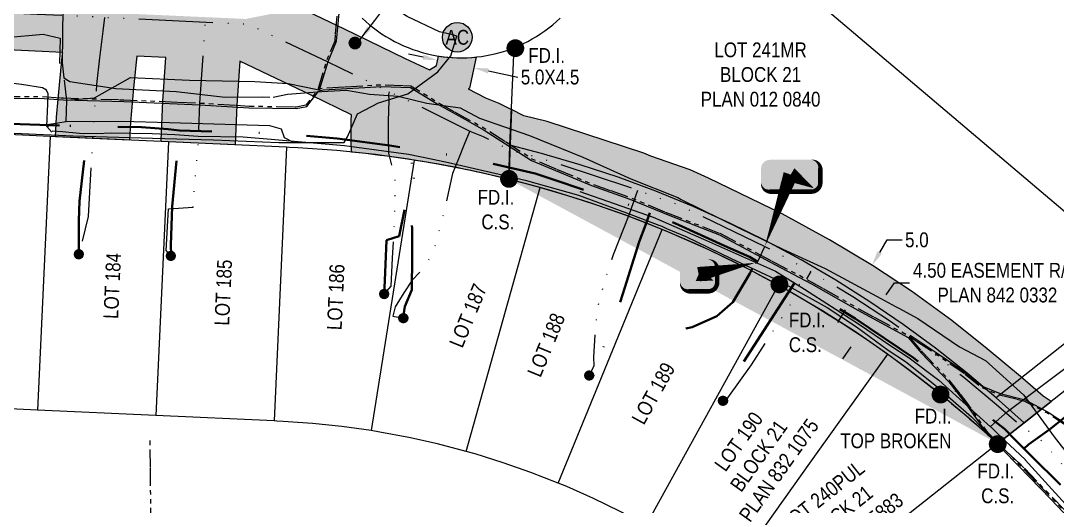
# Model space of a CAD drawing. Extents: x -125270 to -123996, y 6484594 to 6485518.
# Drawn here: x -125107.7 to -124967.8, y 6485208.1 to 6485273.7 of the extents above; entities that cross this region are included whole.
import ezdxf
from ezdxf.enums import TextEntityAlignment as Align

# ---------------------------------------------------------------- set-up
doc = ezdxf.new("R2010")
doc.units = 0
doc.header["$LTSCALE"] = 5
doc.header["$PDSIZE"] = 0.5
for name, pattern in [('COOP2', [10, 5, -1, 0, -1, 0, -1, 0, -1, 0, -1]), ('DASHDOT', [25.4, 12.7, -6.35, 0, -6.35]), ('POWERLINE5', [7.8, 2.4, -0.6, 0.6, -0.6, 0.6, -0.6, 2.4])]:
    doc.linetypes.add(name, pattern=pattern)
doc.layers.get('Defpoints').update_dxf_attribs({"color": 9})
doc.layers.add('AS-FIBRE-OPTIC-TELUS', color=7, linetype='foc-FIBREOP', lineweight=9, true_color=0xff9c38)
for name, color, linetype in [('AS-POWER-EXISTING', 72, 'POWERLINE5'), ('AS-SYMBOL', 7, 'Continuous'), ('AS-TELEPHONE-TELUS', 224, 'foc-TEL'), ('CG-NOTES', 7, 'Continuous'), ('F-RW', 190, 'Continuous'), ('L-MON', 1, 'Continuous'), ('L-TITLEDB', 4, 'Continuous'), ('L-TITLEDB-T', 4, 'Continuous'), ('P-APEX RECON PAY ITEMS', 240, 'Continuous'), ('P-APEX RECON-10m BUFFER', 51, 'COOP2'), ('P-APEX RECON-URBAN', 30, 'COOP2'), ('P-APEX RECON-WORK AREA', 104, 'Continuous')]:
    doc.layers.add(name, color=color, linetype=linetype)
for name, color, linetype, lineweight in [('AS-RECON EXISTING', 151, 'DASHDOT', 40), ('F-RW-T', 190, 'Continuous', 9), ('P-APEX RECON-TWS-T', 104, 'Continuous', 9), ('T-TEXT', 48, 'Continuous', 18)]:
    doc.layers.add(name, color=color, linetype=linetype, lineweight=lineweight)
doc.layers.add('AS-TELEPHONE-ROGERS', color=7, linetype='foc-TEL', true_color=0xff9c38)
doc.styles.add('1.8', font='ARIALN.TTF', dxfattribs={"height": 1.8})
doc.styles.add('175L', font='ARIALN.TTF', dxfattribs={"height": 20})
doc.styles.add('80L', font='ARIALN.TTF', dxfattribs={"height": 2})
doc.styles.add('foc-LtypeFont', font='ARIALN.TTF', dxfattribs={"height": 7.35})
doc.styles.get("Standard").update_dxf_attribs({"font": 'ARIALN.TTF'})
doc.linetypes.add('foc-FIBREOP', pattern='A,10,-1,["FO",foc-LtypeFont,S=0.2,R=0,X=-0.5,Y=-0.75],-2.75', length=13.75)
doc.linetypes.add('foc-TEL', pattern='A,2,-1,["T",foc-LtypeFont,S=0.2,R=0,X=-0.425,Y=-0.75],-1.24,8', length=12.24)
doc.dimstyles.new('Compass 1 000', dxfattribs={"dimtxt": 1.8, "dimasz": 2, "dimexe": 0.2, "dimexo": 0.0625, "dimgap": 0.5, "dimtad": 0, "dimtih": 1, "dimtoh": 1, "dimzin": 0, "dimdsep": 46, "dimtxsty": '1.8', "dimcen": 0.1, "dimse1": 1, "dimse2": 1, "dimclrd": 256, "dimclrt": 256, "dimaunit": 1, "dimadec": 4, "dimazin": 0, "dimtfac": 0.06, "dimtofl": 0, "dimtmove": 0, "dimatfit": 0, "dimfxl": 0.2, "dimtolj": 1, "dimtzin": 0, "dimlwd": -1, "dimarcsym": 0})

# ---------------------------------------------------------------- blocks, each defined once
blk = doc.blocks.new('fdia')
at = {"color": 255, "const_width": 1}
blk.add_lwpolyline([(-0.5, 0, 1), (0.5, 0, 1)], format="xyb", close=True, dxfattribs=at)
blk = doc.blocks.new('Fdiaa')
blk.add_blockref('fdia', (0, 0))
blk = doc.blocks.new('fdib')
at = {"color": 1, "const_width": 1.6}
blk.add_lwpolyline([(-0.4, 0, 1), (0.4, 0, 1)], format="xyb", close=True, dxfattribs=at)
at = {"color": 1}
blk.add_circle((0, 0), 0.8, dxfattribs=at)
blk = doc.blocks.new('Fdibb')
blk.add_blockref('fdib', (0, 0))
blk = doc.blocks.new('fdicc')
for name in ['Fdibb', 'Fdiaa']:
    blk.add_blockref(name, (0, 0))
blk = doc.blocks.new('FDI')
blk.add_blockref('fdicc', (0, 0))
blk = doc.blocks.new('RISER')
h = blk.add_hatch(color=255)
h.dxf.hatch_style = 1
edge = h.paths.add_edge_path()
edge.add_arc((0, 0), 0.7, 0, 360)
blk.add_hatch(color=13).paths.add_polyline_path([(0.58, -0.15), (-0.58, -0.15, 0.774597)])
at = {"color": 13}
blk.add_line((-0.58, -0.15), (0.58, -0.15), dxfattribs=at)
blk.add_circle((0, 0), 0.6, dxfattribs=at)
blk = doc.blocks.new('*U590')
at = {"true_color": 0xffffa8}
h = blk.add_hatch(color=51, dxfattribs=at)
edge = h.paths.add_edge_path()
edge.add_line((-14, -11.5), (14, -11.5))
edge.add_arc((14, -5.5), 6, 270, 360)
edge.add_line((20, -5.5), (20, 4))
edge.add_arc((14, 4), 6, 0, 90)
edge.add_line((14, 10), (-14, 10))
edge.add_arc((-14, 4), 6, 90, 180)
edge.add_line((-20, 4), (-20, -5.5))
edge.add_arc((-14, -5.5), 6, 180, 270)
at = {"color": 240, "flags": 128}
blk.add_lwpolyline([(-14, -11.5, 3, 3, 0), (14, -11.5, 3, 3, 0.414214), (20, -5.5, 3, 3, 0), (20, 4, 3, 0, 0.414214), (14, 10, 0, 0, 0), (-14, 10, 0, 0, 0.414214), (-20, 4, 0, 0, 0), (-20, -5.5, 0, 3, 0.414214)], format="xyseb", close=True, dxfattribs=at)
for points in [[(-17.4, -48.44, 0, 10, 0), (0, 0, 5, 5, 0)], [(15.69, -9.24, 0, 10, 0), (0, 0, 5, 5, 0)]]:
    blk.add_lwpolyline(points, format="xyseb", dxfattribs=at)
at = {"color": 4, "lineweight": 30, "flags": 104}
blk.add_attdef('OTHER', text='', height=10, dxfattribs=at).set_placement((-0.29, 0), align=Align.MIDDLE_CENTER)
blk = doc.blocks.new('*U591')
at = {"true_color": 0xffffa8}
h = blk.add_hatch(color=51, dxfattribs=at)
edge = h.paths.add_edge_path()
edge.add_line((-6.5, -11.5), (6.5, -11.5))
edge.add_arc((6.5, -5.5), 6, 270, 360)
edge.add_line((12.5, -5.5), (12.5, 4))
edge.add_arc((6.5, 4), 6, 0, 90)
edge.add_line((6.5, 10), (-6.5, 10))
edge.add_arc((-6.5, 4), 6, 90, 180)
edge.add_line((-12.5, 4), (-12.5, -5.5))
edge.add_arc((-6.5, -5.5), 6, 180, 270)
at = {"color": 240, "flags": 128}
blk.add_lwpolyline([(-6.5, -11.5, 3, 3, 0), (6.5, -11.5, 3, 3, 0.414214), (12.5, -5.5, 3, 3, 0), (12.5, 4, 3, 0, 0.414214), (6.5, 10, 0, 0, 0), (-6.5, 10, 0, 0, 0.414214), (-12.5, 4, 0, 0, 0), (-12.5, -5.5, 0, 3, 0.414214)], format="xyseb", close=True, dxfattribs=at)
for points in [[(38.06, 7.72, 0, 10, 0), (0, 0, 5, 5, 0)], [(9.93, -4.32, 0, 10, 0), (0, 0, 5, 5, 0)]]:
    blk.add_lwpolyline(points, format="xyseb", dxfattribs=at)
at = {"color": 4, "lineweight": 30, "flags": 104}
blk.add_attdef('OTHER', text='', height=10, dxfattribs=at).set_placement((-0.29, 0), align=Align.MIDDLE_CENTER)
blk = doc.blocks.new('*D503')
at = {"layer": 'Defpoints', "color": 0, "linetype": 'Continuous', "transparency": 16777216}
for p in [(-125051.55, 6485267.99), (-125046.58, 6485267.33), (-125046.66, 6485266.96)]:
    blk.add_point(p, dxfattribs=at)
at = {"layer": 'P-APEX RECON-TWS-T', "transparency": 16777216}
for p, q in [((-125053.43, 6485268.77), (-125055.38, 6485269.18)), ((-125044.62, 6485266.91), (-125040.65, 6485266.08))]:
    blk.add_line(p, q, dxfattribs=at)
at = {"layer": 'P-APEX RECON-TWS-T', "linetype": 'Continuous', "transparency": 16777216}
for points in [[(-125053.36, 6485269.1), (-125053.5, 6485268.44), (-125051.47, 6485268.36)], [(-125044.55, 6485267.24), (-125044.69, 6485266.59), (-125046.58, 6485267.33)]]:
    blk.add_solid(points, dxfattribs=at)
at = {"layer": 'P-APEX RECON-TWS-T', "linetype": 'Continuous', "transparency": 16777216, "insert": (-125036.29, 6485266.08), "char_height": 1.8, "attachment_point": 5, "style": '1.8'}
blk.add_mtext('\\A1;{\\H1.1111x;5.0X4.5}', dxfattribs=at)
blk = doc.blocks.new('*X507')
at = {"color": 0}
for p, q in [((102.12, -2061.56), (108.81, -2061.56)), ((102.18, -2061.72), (108.75, -2061.72)), ((102.29, -2061.41), (108.64, -2061.41)), ((102.33, -2061.87), (108.59, -2061.87)), ((102.47, -2061.25), (108.45, -2061.25)), ((102.49, -2062.03), (108.44, -2062.03)), ((102.65, -2062.19), (108.28, -2062.19)), ((102.68, -2061.09), (108.25, -2061.09)), ((102.8, -2062.34), (108.13, -2062.34)), ((102.92, -2060.94), (108.01, -2060.94)), ((102.96, -2062.5), (107.97, -2062.5)), ((103.12, -2062.66), (107.81, -2062.66)), ((103.18, -2060.78), (107.75, -2060.78)), ((103.27, -2062.81), (107.66, -2062.81)), ((103.43, -2062.97), (107.5, -2062.97)), ((103.5, -2060.62), (107.43, -2060.62)), ((103.58, -2063.12), (107.34, -2063.12)), ((103.74, -2063.28), (107.19, -2063.28)), ((103.89, -2060.47), (107.03, -2060.47)), ((103.9, -2063.44), (107.03, -2063.44)), ((104.05, -2063.59), (106.88, -2063.59)), ((104.21, -2063.75), (106.72, -2063.75)), ((104.37, -2063.91), (106.56, -2063.91)), ((104.45, -2060.31), (106.48, -2060.31)), ((104.52, -2064.06), (106.41, -2064.06)), ((104.68, -2064.22), (106.25, -2064.22)), ((104.83, -2064.37), (106.09, -2064.37)), ((104.99, -2064.53), (105.94, -2064.53)), ((105.15, -2064.69), (105.78, -2064.69)), ((105.3, -2064.84), (105.63, -2064.84)), ((102.11, -2068.44), (108.82, -2068.44)), ((102.19, -2068.28), (108.74, -2068.28)), ((102.28, -2068.59), (108.65, -2068.59)), ((102.34, -2068.12), (108.58, -2068.12)), ((102.46, -2068.75), (108.47, -2068.75)), ((102.5, -2067.97), (108.43, -2067.97)), ((102.66, -2067.81), (108.27, -2067.81)), ((102.67, -2068.91), (108.26, -2068.91)), ((102.81, -2067.66), (108.12, -2067.66)), ((102.9, -2069.06), (108.03, -2069.06)), ((102.97, -2067.5), (107.96, -2067.5)), ((103.13, -2067.34), (107.8, -2067.34)), ((103.17, -2069.22), (107.76, -2069.22)), ((103.28, -2067.19), (107.65, -2067.19)), ((103.44, -2067.03), (107.49, -2067.03)), ((103.48, -2069.37), (107.45, -2069.37)), ((103.59, -2066.87), (107.33, -2066.87)), ((103.75, -2066.72), (107.18, -2066.72)), ((103.87, -2069.53), (107.06, -2069.53)), ((103.91, -2066.56), (107.02, -2066.56)), ((104.06, -2066.41), (106.87, -2066.41)), ((104.22, -2066.25), (106.71, -2066.25)), ((104.38, -2066.09), (106.55, -2066.09)), ((104.41, -2069.69), (106.52, -2069.69)), ((104.53, -2065.94), (106.4, -2065.94)), ((104.69, -2065.78), (106.24, -2065.78)), ((104.84, -2065.62), (106.08, -2065.62)), ((105, -2065.47), (105.93, -2065.47)), ((105.16, -2065.31), (105.77, -2065.31)), ((105.31, -2065.16), (105.62, -2065.16))]:
    blk.add_line(p, q, dxfattribs=at)
blk = doc.blocks.new('Pile')
h = blk.add_hatch(color=255)
h.dxf.hatch_style = 1
edge = h.paths.add_edge_path()
edge.add_arc((0, 0), 0.868, 0, 360)
at = {"color": 224}
for p, q in [((0.54, -0.54), (-0.54, 0.54)), ((-0.54, -0.54), (0.54, 0.54))]:
    blk.add_line(p, q, dxfattribs=at)
blk.add_circle((0, 0), 0.768, dxfattribs=at)
at = {"color": 224, "xscale": 0.16, "yscale": 0.16, "zscale": 0.16}
blk.add_blockref('*X507', (-16.87, 330.4), dxfattribs=at)
blk = doc.blocks.new('*D524')
at = {"layer": 'Defpoints', "color": 0, "linetype": 'Continuous', "transparency": 16777216}
for p in [(-124992.04, 6485235.02), (-124992.04, 6485235.02), (-124994.55, 6485231.33)]:
    blk.add_point(p, dxfattribs=at)
at = {"layer": 'F-RW-T', "transparency": 16777216}
for p, q in [((-124990.91, 6485236.67), (-124989.78, 6485238.32)), ((-124989.78, 6485238.32), (-124987.78, 6485238.32)), ((-124995.68, 6485229.68), (-124996.81, 6485228.03))]:
    blk.add_line(p, q, dxfattribs=at)
at = {"layer": 'F-RW-T', "linetype": 'Continuous', "transparency": 16777216}
for points in [[(-124991.18, 6485236.86), (-124990.63, 6485236.48), (-124992.04, 6485235.02)], [(-124995.96, 6485229.87), (-124995.41, 6485229.49), (-124994.55, 6485231.33)]]:
    blk.add_solid(points, dxfattribs=at)
at = {"layer": 'F-RW-T', "linetype": 'Continuous', "transparency": 16777216, "insert": (-124975.91, 6485238.32), "char_height": 1.8, "attachment_point": 5, "style": '1.8'}
blk.add_mtext('\\A1;{\\H1.1111x;4.50 EASEMENT R/W\\PPLAN 842 0332}', dxfattribs=at)
blk = doc.blocks.new('*U502')
h = blk.add_hatch(color=255)
h.dxf.hatch_style = 1
edge = h.paths.add_edge_path()
edge.add_arc((0, 0), 9.99, 0, 360)
at = {"color": 170}
blk.add_circle((0, 0), 9.99, dxfattribs=at)
at = {"color": 170, "style": '175L'}
blk.add_text('AC', height=10, dxfattribs=at).set_placement((0, 0), align=Align.MIDDLE_CENTER)
blk = doc.blocks.new('*D563')
at = {"layer": 'Defpoints', "color": 0, "linetype": 'Continuous', "transparency": 16777216}
for p in [(-124992.84, 6485240.67), (-124992.84, 6485240.67), (-124995.42, 6485236.4)]:
    blk.add_point(p, dxfattribs=at)
at = {"layer": 'P-APEX RECON-TWS-T', "transparency": 16777216}
for p, q in [((-124991.8, 6485242.39), (-124990.77, 6485244.1)), ((-124990.77, 6485244.1), (-124988.77, 6485244.1)), ((-124996.45, 6485234.68), (-124997.48, 6485232.97))]:
    blk.add_line(p, q, dxfattribs=at)
at = {"layer": 'P-APEX RECON-TWS-T', "linetype": 'Continuous', "transparency": 16777216}
for points in [[(-124992.09, 6485242.56), (-124991.52, 6485242.21), (-124992.84, 6485240.67)], [(-124996.74, 6485234.86), (-124996.16, 6485234.51), (-124995.42, 6485236.4)]]:
    blk.add_solid(points, dxfattribs=at)
at = {"layer": 'P-APEX RECON-TWS-T', "linetype": 'Continuous', "transparency": 16777216, "insert": (-124986.78, 6485244.1), "char_height": 1.8, "attachment_point": 5, "style": '1.8'}
blk.add_mtext('\\A1;{\\H1.1111x;5.0}', dxfattribs=at)

msp = doc.modelspace()

# ---------------------------------------------------------------- hatches: boundary and pattern name
at = {"layer": 'P-APEX RECON-10m BUFFER', "linetype": 'Continuous'}
h = msp.add_hatch(color=256, dxfattribs=at)
h.dxf.hatch_style = 1
edge = h.paths.add_edge_path()
edge.add_line((-125078.155, 6485268.255), (-125078.567, 6485262.293))
edge.add_line((-125078.567, 6485262.293), (-125078.785, 6485256.975))
edge.add_line((-125078.785, 6485256.975), (-125078.79, 6485256.922))
edge.add_line((-125078.79, 6485256.922), (-125088.778, 6485257.38))
edge.add_line((-125088.778, 6485257.38), (-125088.762, 6485257.579))
edge.add_line((-125088.762, 6485257.579), (-125088.546, 6485262.842))
edge.add_line((-125088.546, 6485262.842), (-125088.14, 6485268.729))
edge.add_line((-125088.14, 6485268.729), (-125092.051, 6485268.916))
edge.add_line((-125092.051, 6485268.916), (-125092.165, 6485268.083))
edge.add_line((-125092.165, 6485268.083), (-125092.524, 6485264.596))
edge.add_line((-125092.524, 6485264.596), (-125092.931, 6485259.982))
edge.add_line((-125092.931, 6485259.982), (-125093.056, 6485257.578))
edge.add_line((-125093.056, 6485257.578), (-125103.039, 6485258.039))
edge.add_line((-125103.039, 6485258.039), (-125102.902, 6485260.681))
edge.add_line((-125102.902, 6485260.681), (-125102.472, 6485265.547))
edge.add_line((-125102.472, 6485265.547), (-125102.089, 6485269.271))
edge.add_line((-125102.089, 6485269.271), (-125102.072, 6485269.391))
edge.add_line((-125102.072, 6485269.391), (-125105.773, 6485269.566))
edge.add_line((-125105.773, 6485269.566), (-125112.2, 6485269.882))
edge.add_line((-125112.2, 6485269.882), (-125118.274, 6485270.166))
edge.add_line((-125118.274, 6485270.166), (-125125.128, 6485262.124))
edge.add_line((-125125.128, 6485262.124), (-125133.967, 6485251.382))
edge.add_line((-125133.967, 6485251.382), (-125133.91, 6485251.32))
edge.add_line((-125133.91, 6485251.32), (-125136.055, 6485248.812))
edge.add_line((-125136.055, 6485248.812), (-125136.572, 6485245.658))
edge.add_line((-125136.572, 6485245.658), (-125137.298, 6485230.997))
edge.add_line((-125137.298, 6485230.997), (-125128.12, 6485231.181))
edge.add_line((-125128.12, 6485231.181), (-125125.884, 6485231.333))
edge.add_line((-125125.884, 6485231.333), (-125122.493, 6485233.991))
edge.add_line((-125122.493, 6485233.991), (-125120.85, 6485234.709))
edge.add_line((-125120.85, 6485234.709), (-125121.432, 6485222.125))
edge.add_line((-125121.432, 6485222.125), (-125121.735, 6485221.888))
edge.add_line((-125121.735, 6485221.888), (-125147.7, 6485223.089))
edge.add_line((-125147.7, 6485223.089), (-125147.658, 6485224.584))
edge.add_line((-125147.658, 6485224.584), (-125147.545, 6485226.178))
edge.add_line((-125147.545, 6485226.178), (-125147.386, 6485229.344))
edge.add_line((-125147.386, 6485229.344), (-125146.531, 6485246.589))
edge.add_line((-125146.531, 6485246.589), (-125153.45, 6485252.453))
edge.add_line((-125153.45, 6485252.453), (-125153.957, 6485252.305))
edge.add_line((-125153.957, 6485252.305), (-125155.989, 6485250.831))
edge.add_line((-125155.989, 6485250.831), (-125165.073, 6485244.854))
edge.add_line((-125165.073, 6485244.854), (-125165.918, 6485243.775))
edge.add_line((-125165.918, 6485243.775), (-125168.932, 6485248.031))
edge.add_line((-125168.932, 6485248.031), (-125168.503, 6485248.578))
edge.add_line((-125168.503, 6485248.578), (-125158.831, 6485254.943))
edge.add_line((-125158.831, 6485254.943), (-125157.515, 6485255.898))
edge.add_line((-125157.515, 6485255.898), (-125159.86, 6485257.885))
edge.add_line((-125159.86, 6485257.885), (-125158.824, 6485259.107))
edge.add_line((-125158.824, 6485259.107), (-125166.148, 6485265.575))
edge.add_line((-125166.148, 6485265.575), (-125176.693, 6485274.951))
edge.add_line((-125176.693, 6485274.951), (-125185.452, 6485282.63))
edge.add_line((-125185.452, 6485282.63), (-125193.487, 6485289.794))
edge.add_line((-125193.487, 6485289.794), (-125196.562, 6485292.732))
edge.add_line((-125196.562, 6485292.732), (-125207.879, 6485302.379))
edge.add_line((-125207.879, 6485302.379), (-125203.276, 6485307.779))
edge.add_line((-125203.276, 6485307.779), (-125170.809, 6485280.264))
edge.add_line((-125170.809, 6485280.264), (-125153.398, 6485265.509))
edge.add_line((-125153.398, 6485265.509), (-125147.567, 6485260.567))
edge.add_line((-125147.567, 6485260.567), (-125146.823, 6485259.936))
edge.add_line((-125146.823, 6485259.936), (-125146.775, 6485261.344))
edge.add_line((-125146.775, 6485261.344), (-125137.764, 6485262.616))
edge.add_line((-125137.764, 6485262.616), (-125137.75, 6485262.513))
edge.add_line((-125137.75, 6485262.513), (-125132.79, 6485268.541))
edge.add_line((-125132.79, 6485268.541), (-125126.311, 6485276.142))
edge.add_line((-125126.311, 6485276.142), (-125091.066, 6485274.55))
edge.add_line((-125091.066, 6485274.55), (-125077.386, 6485273.932))
edge.add_line((-125077.386, 6485273.932), (-125069.935, 6485275.395))
edge.add_line((-125069.935, 6485275.395), (-125064.085, 6485272.62))
edge.add_line((-125064.085, 6485272.62), (-125055.841, 6485268.583))
edge.add_line((-125055.841, 6485268.583), (-125052.57, 6485267.043))
edge.add_line((-125052.57, 6485267.043), (-125051.616, 6485267.663))
edge.add_line((-125051.616, 6485267.663), (-125051.349, 6485268.931))
edge.add_arc((-125048.277, 6485288.092), 19.405, 260.892, 275.93068)
edge.add_line((-125046.272, 6485268.79), (-125047.154, 6485264.605))
edge.add_line((-125047.154, 6485264.605), (-125047.344, 6485264.481))
edge.add_line((-125047.344, 6485264.481), (-125044.983, 6485263.295))
edge.add_line((-125044.983, 6485263.295), (-125043.206, 6485262.555))
edge.add_line((-125043.206, 6485262.555), (-125041.489, 6485261.695))
edge.add_line((-125041.489, 6485261.695), (-125041.867, 6485252.299))
edge.add_arc((-125120.921, 6484914.702), 346.729, 76.82069, 77.81764)
edge.add_arc((-125078.466, 6485103.371), 153.359, 78.44726, 84.24516)
edge.add_line((-125063.088, 6485255.957), (-125063.157, 6485257.615))
edge.add_line((-125063.157, 6485257.615), (-125063.118, 6485260.216))
edge.add_line((-125063.118, 6485260.216), (-125063.099, 6485261.01))
edge.add_line((-125063.099, 6485261.01), (-125068.424, 6485263.618))
edge.add_line((-125068.424, 6485263.618), (-125078.157, 6485268.235))
edge.add_line((-125078.157, 6485268.235), (-125078.155, 6485268.255))
h = msp.add_hatch(color=256, dxfattribs=at)
h.dxf.hatch_style = 1
edge = h.paths.add_edge_path()
edge.add_arc((-125077.849, 6485107.167), 149.526, 50.906, 76.07558, ccw=False)
edge.add_arc((-125108.542, 6485069.864), 197.832, 47.87853, 50.81973, ccw=False)
edge.add_line((-124975.855, 6485216.601), (-124972.309, 6485219.404))
edge.add_line((-124972.309, 6485219.404), (-124968.673, 6485222.278))
edge.add_line((-124968.673, 6485222.278), (-124969.722, 6485223.009))
edge.add_line((-124969.722, 6485223.009), (-124972.781, 6485225.667))
edge.add_line((-124972.781, 6485225.667), (-124977.279, 6485229.392))
edge.add_line((-124977.279, 6485229.392), (-124982.047, 6485233.2))
edge.add_line((-124982.047, 6485233.2), (-124987.498, 6485237.185))
edge.add_line((-124987.498, 6485237.185), (-124992.757, 6485240.627))
edge.add_line((-124992.757, 6485240.627), (-124998.569, 6485244.132))
edge.add_line((-124998.569, 6485244.132), (-125004.966, 6485247.628))
edge.add_line((-125004.966, 6485247.628), (-125014.91, 6485252.428))
edge.add_line((-125014.91, 6485252.428), (-125017.391, 6485253.575))
edge.add_line((-125017.391, 6485253.575), (-125022.704, 6485255.429))
edge.add_line((-125022.704, 6485255.429), (-125023.641, 6485255.813))
edge.add_line((-125023.641, 6485255.813), (-125036.676, 6485260.104))
edge.add_line((-125036.676, 6485260.104), (-125039.818, 6485260.857))
edge.add_line((-125039.818, 6485260.857), (-125041.489, 6485261.695))
edge.add_line((-125041.489, 6485261.695), (-125041.867, 6485252.299))

# ---------------------------------------------------------------- linework, layer by layer
at = {"layer": 'AS-FIBRE-OPTIC-TELUS', "ltscale": 0.2, "flags": 128}
for points in [[(-125129.396, 6485200.767), (-125129.503, 6485203.342), (-125129.776, 6485210.71), (-125129.94, 6485216.416), (-125130.518, 6485219.743), (-125130.115, 6485222.304), (-125127.22, 6485222.134), (-125124.498, 6485221.698), (-125124.78, 6485225.017), (-125125.03, 6485229.982), (-125125.255, 6485234.6), (-125125.361, 6485241.355), (-125125.606, 6485247.804), (-125125.118, 6485254.018), (-125123.857, 6485256.67), (-125122.703, 6485257.936), (-125120.443, 6485258.676), (-125118.694, 6485258.814), (-125114.464, 6485258.934), (-125108.638, 6485258.52), (-125100.677, 6485258.162), (-125089.946, 6485257.837), (-125081.719, 6485257.593), (-125072.914, 6485257.27), (-125064.064, 6485257.241), (-125063.614, 6485258.038), (-125062.271, 6485261.14), (-125059.461, 6485262.611), (-125055.476, 6485263.808), (-125051.453, 6485266.809), (-125049.692, 6485268.94), (-125048.858, 6485271.598), (-125049.405, 6485271.793), (-125051.204, 6485272.2), (-125055.562, 6485274.284), (-125058.804, 6485276.375), (-125062.95, 6485282.763), (-125063.69, 6485289.887)], [(-125032.293, 6485250.639), (-125027.66, 6485249.035), (-125022.384, 6485247.153), (-125020.317, 6485246.251), (-125015.597, 6485244.19), (-125005.873, 6485239.873), (-125001.933, 6485237.475), (-124994.641, 6485232.787), (-124990.294, 6485229.815), (-124987.82, 6485228.16), (-124983.829, 6485225.183), (-124976.839, 6485218.887)], [(-124972.125, 6485214.39), (-124973.554, 6485215.754), (-124975.454, 6485217.526), (-124976.859, 6485218.929), (-124974.563, 6485220.919), (-124967.162, 6485226.452), (-124961.188, 6485230.998)], [(-124972.165, 6485214.429), (-124964.029, 6485205.454), (-124960.994, 6485202.074), (-124956.632, 6485196.54), (-124952.099, 6485190.029), (-124946.732, 6485181.457), (-124943.605, 6485175.897), (-124940.15, 6485168.964), (-124938.691, 6485165.218), (-124937.276, 6485162.337), (-124934.532, 6485155.477), (-124931.728, 6485146.335), (-124929.576, 6485137.846), (-124928.687, 6485131.471), (-124928.07, 6485129.261), (-124927.854, 6485126.714), (-124927.594, 6485121.755), (-124926.902, 6485118.532), (-124926.289, 6485114.466), (-124925.871, 6485109.737), (-124925.271, 6485104.07), (-124925.458, 6485096.416), (-124925.91, 6485087.108), (-124926.576, 6485076.794), (-124926.591, 6485071.653), (-124926.897, 6485064.964), (-124927.201, 6485054.804), (-124927.519, 6485046.204), (-124928.151, 6485036.179), (-124928.83, 6485031.946), (-124929.659, 6485026.302), (-124930.008, 6485017.487), (-124930.64, 6485006.921), (-124930.933, 6485002.789), (-124930.783, 6484999.474), (-124931.413, 6484992.657), (-124931.526, 6484986.509), (-124932.087, 6484979.574), (-124932.62, 6484971.288), (-124932.712, 6484962.314), (-124933.532, 6484954.471), (-124933.593, 6484948.413), (-124934.13, 6484941.097), (-124934.18, 6484938.815), (-124934.268, 6484937.095)]]:
    msp.add_lwpolyline(points, dxfattribs=at)
at = {"layer": 'AS-POWER-EXISTING', "ltscale": 0.2, "flags": 128}
for points in [[(-125067.587, 6485264.425), (-125066.451, 6485268.261), (-125065.317, 6485270.961), (-125064.976, 6485274.727), (-125065.213, 6485277.742), (-125061.155, 6485299.674), (-125059.484, 6485300.957), (-125049.602, 6485306.918), (-125044.429, 6485310.738), (-125041.665, 6485313.506), (-125035.983, 6485319.663), (-125034.464, 6485321.981), (-125034.035, 6485323.277)], [(-124961.116, 6485199.141), (-124961.757, 6485201.61), (-124964.424, 6485204.869), (-124968.534, 6485209.219), (-124972.916, 6485213.744), (-124977.194, 6485218.102), (-124979.995, 6485222.102), (-124982.328, 6485225.095), (-124986.016, 6485228.942), (-124987.83, 6485231.093), (-124994.638, 6485234.804), (-125000.921, 6485238.368), (-125005.857, 6485240.977), (-125013.354, 6485244.962), (-125020.069, 6485247.562), (-125025.458, 6485249.795), (-125030.627, 6485251.635), (-125038.707, 6485255.012), (-125045.08, 6485259.107), (-125047.712, 6485260.56), (-125051.438, 6485262.633), (-125055.068, 6485264.88), (-125059.056, 6485265.015), (-125061.322, 6485264.894), (-125066.934, 6485264.56), (-125067.599, 6485264.406), (-125069.238, 6485262.277), (-125070.559, 6485262.035), (-125076.924, 6485262.121), (-125083.553, 6485262.538), (-125093.817, 6485262.972), (-125101.944, 6485263.231), (-125105.239, 6485263.428), (-125109.637, 6485263.413), (-125116.725, 6485263.925), (-125122.892, 6485264.687), (-125127.314, 6485263.821), (-125128.097, 6485262.059), (-125128.653, 6485255.566), (-125129.194, 6485245.083), (-125129.039, 6485237.796), (-125129.693, 6485231.326)], [(-124950.808, 6485215.024), (-124955.127, 6485211.383), (-124958.213, 6485208.796), (-124959.134, 6485208.278), (-124959.907, 6485208.806), (-124962.235, 6485212.992), (-124966.594, 6485218.983), (-124969.147, 6485220.694), (-124972.215, 6485222.308), (-124975.611, 6485223.159), (-124978.084, 6485224.18), (-124980.657, 6485226.253), (-124983.882, 6485228.446), (-124987.816, 6485231.055)], [(-125025.419, 6484988.942), (-125025.694, 6484990.231), (-125027.177, 6484990.952), (-125038.975, 6484992.035), (-125047.215, 6484993.349), (-125056.423, 6484994.471), (-125061.84, 6484995.382), (-125077.218, 6484997.246), (-125078.981, 6484997.214), (-125082.776, 6484997.322), (-125086.548, 6484997.224), (-125088.553, 6484997.253), (-125090.682, 6484997.8), (-125093.614, 6484998.622), (-125096.091, 6484999.963), (-125097.96, 6485001.418), (-125098.888, 6485002.581), (-125099.605, 6485004.502), (-125100.563, 6485006.891), (-125101.158, 6485009.729), (-125100.642, 6485016.118), (-125099.46, 6485021.867), (-125097.674, 6485027.131), (-125096.903, 6485032.284), (-125096.116, 6485037.243), (-125095.202, 6485045.194), (-125094.388, 6485049.331), (-125093.721, 6485056.405), (-125093.687, 6485056.468), (-125093.205, 6485061.359), (-125092.793, 6485063.757), (-125092.411, 6485070.976), (-125091.474, 6485077.113), (-125091.37, 6485078.34), (-125089.961, 6485087.019), (-125089.088, 6485093.85), (-125088.598, 6485098.889), (-125088.226, 6485105.365), (-125088.065, 6485107.066), (-125088.068, 6485115.581), (-125087.885, 6485122.994), (-125087.663, 6485127.049), (-125087.274, 6485132.315), (-125087.417, 6485134.792), (-125087.136, 6485138.631), (-125086.69, 6485144.929), (-125086.371, 6485149.728), (-125085.717, 6485158.035), (-125084.791, 6485163.336), (-125084.61, 6485167.04), (-125084.367, 6485169.694), (-125084.152, 6485173.318), (-125083.858, 6485178.029), (-125083.778, 6485180.317), (-125083.32, 6485187.564), (-125083.561, 6485189.981), (-125083.965, 6485190.758), (-125084.59, 6485191.55), (-125085.956, 6485192.499), (-125088.479, 6485194.078), (-125089.571, 6485195.21), (-125090.409, 6485196.624), (-125090.098, 6485200.303), (-125090.278, 6485217.299)], [(-124931.174, 6485205.193), (-124938.005, 6485205.256), (-124944.464, 6485205.468), (-124951.479, 6485205.263), (-124954.062, 6485204.479), (-124957.17, 6485203.334), (-124960.096, 6485201.594), (-124960.494, 6485201.435), (-124960.723, 6485201.352), (-124960.993, 6485201.167), (-124961.388, 6485201.43), (-124961.623, 6485201.701), (-124964.231, 6485204.918), (-124972.962, 6485214.001)]]:
    msp.add_lwpolyline(points, dxfattribs=at)
at = {"layer": 'AS-RECON EXISTING', "ltscale": 0.2, "flags": 128}
for points in [[(-125124.099, 6485199.866), (-125128.999, 6485199.909), (-125128.889, 6485203.338), (-125128.754, 6485210.862), (-125128.403, 6485216.321), (-125128.079, 6485220.103), (-125127.726, 6485222.94), (-125127.532, 6485225.228), (-125127.474, 6485229.94), (-125127.431, 6485235.75), (-125127.122, 6485240.64), (-125126.955, 6485244.735), (-125126.659, 6485250.184), (-125126.115, 6485256.722), (-125125.895, 6485260.683), (-125121.348, 6485260.363), (-125116.719, 6485260.27), (-125109.173, 6485259.775), (-125102.166, 6485259.551)], [(-124933.505, 6484941.413), (-124932.753, 6484950.316), (-124932.506, 6484954.642), (-124932.041, 6484960.864), (-124931.842, 6484967.972), (-124931.628, 6484972.655), (-124931.456, 6484977.938), (-124931.164, 6484982.947), (-124930.778, 6484988.778), (-124930.255, 6484998.386), (-124930.267, 6484999.689), (-124930.14, 6485005.557), (-124930.02, 6485006.924), (-124929.861, 6485008.558), (-124929.781, 6485009.893), (-124929.651, 6485013.799), (-124929.414, 6485020.493), (-124929.138, 6485025.183), (-124928.889, 6485031.235), (-124928.624, 6485037.863), (-124928.408, 6485042.857), (-124928.298, 6485046.299), (-124928.099, 6485050.609), (-124927.867, 6485053.9), (-124927.39, 6485059.136), (-124927.231, 6485062.522), (-124927.217, 6485065.707), (-124927.203, 6485068.168), (-124927.192, 6485071.254), (-124927.089, 6485076.793), (-124926.827, 6485086.54), (-124926.472, 6485090.292), (-124926.242, 6485096.422), (-124926.109, 6485100.064), (-124925.861, 6485105.35), (-124925.854, 6485109.497), (-124925.968, 6485112.852), (-124926.263, 6485117.256), (-124926.391, 6485118.946), (-124926.577, 6485122.973), (-124927.523, 6485130.462), (-124928.402, 6485135.289), (-124928.685, 6485136.666), (-124929.674, 6485141.373), (-124931.524, 6485147.733), (-124932.645, 6485151.526), (-124933.898, 6485155.378), (-124935.39, 6485159.305), (-124939.256, 6485168.751), (-124940.755, 6485172.034), (-124941.334, 6485173.056), (-124944.402, 6485178.941), (-124947.821, 6485184.626), (-124950.355, 6485188.675), (-124951.174, 6485190.011), (-124955.28, 6485195.881), (-124956.223, 6485197.077), (-124957.759, 6485199.555), (-124959.946, 6485202.03), (-124961.444, 6485203.803), (-124963.148, 6485206.115), (-124966.752, 6485210.403), (-124971.408, 6485215.011), (-124972.287, 6485215.912), (-124973.679, 6485217.286), (-124974.971, 6485218.611), (-124980.649, 6485223.036), (-124987.228, 6485228.185), (-124995.097, 6485233.505), (-125003.243, 6485238.366), (-125008.462, 6485241.298), (-125009.369, 6485241.821), (-125012.344, 6485243.109), (-125018.946, 6485246.133), (-125024.942, 6485248.603), (-125031.873, 6485250.919), (-125035.607, 6485252.183), (-125038.291, 6485253.055), (-125047.857, 6485255.271), (-125057.939, 6485256.851), (-125065.018, 6485257.816), (-125074.701, 6485258.549), (-125086.294, 6485258.885), (-125087.82, 6485259.073), (-125091.44, 6485259.315), (-125102.132, 6485259.542)], [(-125099.907, 6485242.146), (-125099.883, 6485246.725), (-125099.819, 6485249.331), (-125099.147, 6485255.098), (-125099.124, 6485257.26), (-125098.982, 6485259.475)], [(-125087.432, 6485242.091), (-125087.463, 6485243.398), (-125087.315, 6485248.596), (-125086.341, 6485258.901)], [(-125058.679, 6485236.807), (-125058.596, 6485238.609), (-125058.388, 6485244.051), (-125056.641, 6485244.605), (-125055.67, 6485249.509), (-125055.341, 6485252.058), (-125054.86, 6485255.084), (-125054.678, 6485256.323)], [(-125056.078, 6485233.555), (-125056.087, 6485233.951), (-125055.907, 6485235.123), (-125054.967, 6485237.342), (-125054.904, 6485241.799), (-125054.923, 6485245.655), (-125055.023, 6485248.557), (-125054.326, 6485256.381)], [(-125022.841, 6485247.743), (-125023.398, 6485246.112), (-125024.243, 6485243.839), (-125026.21, 6485237.689), (-125027.677, 6485233.035), (-125028.745, 6485230.396), (-125029.809, 6485227.81), (-125030.273, 6485227.03), (-125031.028, 6485225.805)], [(-125017.96, 6485232.121), (-125017.125, 6485232.331), (-125013.785, 6485233.815), (-125011.629, 6485235.677), (-125009.337, 6485239.551), (-125008.501, 6485241.306)], [(-125003.244, 6485238.366), (-125010.202, 6485227.615), (-125012.322, 6485223.835), (-125013.136, 6485222.343), (-125013.138, 6485221.929)], [(-124972.288, 6485215.953), (-124971.708, 6485216.479), (-124968.862, 6485218.518), (-124966.446, 6485220.433), (-124962.803, 6485223.398), (-124957.135, 6485227.683)]]:
    msp.add_lwpolyline(points, dxfattribs=at)
at = {"layer": 'AS-TELEPHONE-ROGERS', "ltscale": 0.2, "flags": 128}
for points in [[(-125067.395, 6485264.368), (-125066.262, 6485268.194), (-125065.121, 6485270.912), (-125064.775, 6485274.726), (-125065.012, 6485277.731), (-125060.972, 6485299.562), (-125059.371, 6485300.792), (-125049.491, 6485306.752), (-125044.298, 6485310.586), (-125041.521, 6485313.368), (-125035.825, 6485319.54), (-125034.282, 6485321.893), (-125033.845, 6485323.214)], [(-125129.494, 6485231.306), (-125128.839, 6485237.788), (-125128.994, 6485245.08), (-125128.454, 6485255.552), (-125127.901, 6485262.009), (-125127.174, 6485263.645), (-125122.885, 6485264.485), (-125116.744, 6485263.726), (-125109.644, 6485263.213), (-125105.245, 6485263.228), (-125101.953, 6485263.031), (-125093.824, 6485262.772), (-125083.563, 6485262.338), (-125076.932, 6485261.921), (-125070.542, 6485261.835), (-125069.126, 6485262.094), (-125067.484, 6485264.227), (-125066.905, 6485264.361), (-125061.311, 6485264.694), (-125059.054, 6485264.815), (-125055.128, 6485264.682), (-125051.539, 6485262.461), (-125047.809, 6485260.385), (-125045.182, 6485258.935), (-125038.8, 6485254.834), (-125030.699, 6485251.449), (-125025.53, 6485249.608), (-125020.143, 6485247.376), (-125013.437, 6485244.78), (-125005.951, 6485240.8), (-125001.017, 6485238.193), (-124994.735, 6485234.629), (-124987.959, 6485230.935), (-124986.165, 6485228.808), (-124982.479, 6485224.964), (-124980.156, 6485221.983), (-124977.348, 6485217.974), (-124973.059, 6485213.604), (-124968.678, 6485209.081), (-124964.574, 6485204.737), (-124961.939, 6485201.517), (-124961.309, 6485199.091)]]:
    msp.add_lwpolyline(points, dxfattribs=at)
at = {"layer": 'AS-TELEPHONE-TELUS', "ltscale": 0.2, "flags": 128}
for points in [[(-125097.062, 6485304.544), (-125097.867, 6485303.691), (-125099.066, 6485299.544), (-125099.996, 6485294.621), (-125100.669, 6485287.653), (-125101.391, 6485281.693), (-125102.049, 6485275.459), (-125102.156, 6485268.009), (-125101.897, 6485265.962), (-125101.126, 6485265.477), (-125094.922, 6485264.554), (-125086.747, 6485264.117), (-125080.133, 6485263.396), (-125075.162, 6485263.416), (-125074.103, 6485263.381)], [(-125122.991, 6485198.425), (-125122.917, 6485200.277), (-125122.951, 6485203.151), (-125122.948, 6485210.23), (-125123.083, 6485218.761), (-125123.204, 6485220.386), (-125126.603, 6485220.552), (-125128.915, 6485220.826), (-125131.037, 6485222.503), (-125131.355, 6485224.108), (-125131.487, 6485230.983), (-125131.964, 6485241.979), (-125132.722, 6485255.088), (-125132.433, 6485261.599), (-125132.765, 6485267.924), (-125130.535, 6485268.636), (-125120.057, 6485270.064), (-125109.712, 6485271.444), (-125104.694, 6485271.867), (-125102.406, 6485271.341), (-125102.518, 6485267.92)], [(-125103.527, 6485258.643), (-125104.201, 6485259.411), (-125104.069, 6485262.474), (-125104.05, 6485263.815), (-125104.275, 6485264.298), (-125104.816, 6485264.644), (-125107.64, 6485265.084), (-125112.969, 6485265.761), (-125120.62, 6485265.959), (-125129.393, 6485264.962), (-125135.168, 6485263.996), (-125135.012, 6485262.415), (-125133.997, 6485255.198), (-125133.504, 6485242.211), (-125132.778, 6485232.1), (-125132.122, 6485231.044), (-125130.812, 6485230.068)], [(-125101.539, 6485262.955), (-125097.758, 6485263.296), (-125092.904, 6485266.033), (-125084.963, 6485265.661), (-125076.147, 6485265.476), (-125071.625, 6485265.203), (-125067.691, 6485264.394), (-125067.689, 6485264.407)], [(-125101.583, 6485260.06), (-125101.523, 6485262.945), (-125101.844, 6485265.675)], [(-125073.659, 6485263.356), (-125071.708, 6485263.797), (-125067.098, 6485264.132), (-125063.776, 6485264.298), (-125060.66, 6485263.766), (-125056.789, 6485263.506), (-125052.902, 6485262.548), (-125048.403, 6485261.944), (-125045.8, 6485260.559), (-125039.081, 6485258.185), (-125031.872, 6485255.278), (-125025.369, 6485252.364), (-125019.05, 6485249.845), (-125018.589, 6485249.58), (-125010.615, 6485245.632), (-125004.86, 6485242.871), (-124999.166, 6485240.236), (-124991.648, 6485236.213), (-124989.687, 6485235.121), (-124989.229, 6485234.874), (-124986.632, 6485233.504), (-124981.043, 6485229.687), (-124977.501, 6485227.816), (-124972.365, 6485223.139), (-124968.244, 6485217.495), (-124964.43, 6485212.623), (-124960.736, 6485208.036), (-124957.22, 6485203.706), (-124955.738, 6485201.806)], [(-125104.095, 6485259.384), (-125103.845, 6485259.731), (-125101.62, 6485260.106), (-125094.105, 6485260.114), (-125087.657, 6485259.953), (-125074.145, 6485259.554), (-125072.604, 6485259.119), (-125072.165, 6485257.949), (-125070.87, 6485257.263)], [(-125103.495, 6485258.817), (-125102.099, 6485258.74), (-125099.791, 6485258.529), (-125097.457, 6485258.461), (-125095.514, 6485258.551), (-125089.978, 6485258.452), (-125086.946, 6485258.354), (-125083.786, 6485258.114), (-125077.709, 6485258.007), (-125074.475, 6485257.749), (-125064.039, 6485256.829), (-125055.412, 6485255.675), (-125052.109, 6485255.019), (-125049.995, 6485254.566), (-125039.664, 6485252.182), (-125032.469, 6485250.141), (-125025.963, 6485247.739), (-125021.625, 6485246.085), (-125021.189, 6485245.946), (-125020.563, 6485245.663), (-125017.971, 6485244.557), (-125011.834, 6485241.613), (-125005.274, 6485238.555), (-124998.885, 6485234.991), (-124994.929, 6485232.373), (-124990.664, 6485229.231), (-124988.33, 6485227.69), (-124984.353, 6485224.549), (-124979.399, 6485220.216), (-124976.463, 6485217.179), (-124972.954, 6485213.964)], [(-124987.706, 6485231.222), (-124983.771, 6485228.612), (-124980.538, 6485226.414), (-124977.981, 6485224.354), (-124975.548, 6485223.349), (-124972.143, 6485222.496), (-124969.045, 6485220.866), (-124966.453, 6485219.129), (-124962.066, 6485213.1), (-124959.755, 6485208.944), (-124959.124, 6485208.513), (-124958.327, 6485208.961), (-124955.256, 6485211.536), (-124950.937, 6485215.177)]]:
    msp.add_lwpolyline(points, dxfattribs=at)
at = {"layer": 'F-RW', "ltscale": 0.2, "flags": 128}
for points in [[(-124976.069, 6485222.797), (-124980.004, 6485226.121), (-124984.262, 6485229.485), (-124988.635, 6485232.699), (-124993.117, 6485235.758), (-124997.703, 6485238.659), (-125002.388, 6485241.398), (-125007.165, 6485243.971), (-125012.03, 6485246.377), (-125016.975, 6485248.611), (-125021.995, 6485250.671), (-125027.084, 6485252.555), (-125032.236, 6485254.26), (-125037.444, 6485255.784), (-125041.699, 6485256.885)], [(-124953.928, 6485240.303), (-124976.069, 6485222.797)], [(-124972.309, 6485219.404), (-124976.069, 6485222.797)]]:
    msp.add_lwpolyline(points, dxfattribs=at)
at = {"layer": 'L-TITLEDB', "ltscale": 0.2, "flags": 128}
for points in [[(-124952.074, 6485235.397), (-125017.118, 6485290.535)], [(-125061.65, 6485274.054), (-125061.155, 6485273.597), (-125060.645, 6485273.156), (-125060.119, 6485272.734), (-125059.58, 6485272.33), (-125059.026, 6485271.946), (-125058.459, 6485271.581), (-125057.88, 6485271.235), (-125057.289, 6485270.911), (-125056.687, 6485270.607), (-125056.075, 6485270.324), (-125055.454, 6485270.063), (-125054.824, 6485269.824), (-125054.186, 6485269.607), (-125053.54, 6485269.412), (-125052.888, 6485269.24), (-125052.231, 6485269.091), (-125051.569, 6485268.965), (-125050.903, 6485268.862), (-125050.233, 6485268.782), (-125049.561, 6485268.726), (-125048.888, 6485268.693), (-125048.214, 6485268.684), (-125047.54, 6485268.698), (-125046.867, 6485268.736), (-125046.196, 6485268.797), (-125045.527, 6485268.882), (-125044.861, 6485268.99), (-125044.2, 6485269.121), (-125043.544, 6485269.275), (-125042.893, 6485269.452), (-125042.249, 6485269.651), (-125041.613, 6485269.873), (-125041.123, 6485270.061)], [(-125041.123, 6485270.061), (-125040.502, 6485270.323), (-125039.89, 6485270.606), (-125039.289, 6485270.911), (-125038.699, 6485271.236), (-125038.121, 6485271.582), (-125037.554, 6485271.948), (-125037.001, 6485272.333), (-125036.462, 6485272.738), (-125035.937, 6485273.16), (-125035.428, 6485273.601), (-125034.934, 6485274.06)], [(-125041.123, 6485270.061), (-125040.502, 6485270.323), (-125039.89, 6485270.606), (-125039.289, 6485270.911), (-125038.699, 6485271.236), (-125038.121, 6485271.582), (-125037.554, 6485271.948), (-125037.001, 6485272.333), (-125036.462, 6485272.738), (-125035.937, 6485273.16), (-125035.428, 6485273.601), (-125034.934, 6485274.06)], [(-125041.867, 6485252.299), (-125041.699, 6485256.885), (-125041.123, 6485270.061)], [(-125041.699, 6485256.885), (-125041.123, 6485270.061)], [(-125087.81, 6485257.335), (-125103.773, 6485258.073), (-125119.735, 6485258.811)], [(-125103.773, 6485258.073), (-125105.472, 6485221.136)], [(-125087.81, 6485257.335), (-125089.499, 6485220.397)], [(-125071.48, 6485256.587), (-125071.849, 6485256.604), (-125087.81, 6485257.335)], [(-125071.849, 6485256.604), (-125073.528, 6485219.665)], [(-125054.642, 6485254.888), (-125059.85, 6485255.618), (-125065.079, 6485256.166), (-125070.325, 6485256.531), (-125071.48, 6485256.587)], [(-125041.867, 6485252.299), (-125041.699, 6485256.885)], [(-125054.642, 6485254.888), (-125060.452, 6485218.356)], [(-125041.867, 6485252.299), (-125046.99, 6485253.476), (-125052.151, 6485254.473), (-125054.642, 6485254.888)], [(-125037.63, 6485251.179), (-125041.867, 6485252.299)], [(-125037.63, 6485251.179), (-125041.867, 6485252.299)], [(-125047.614, 6485215.545), (-125037.63, 6485251.179)], [(-125021.156, 6485245.509), (-125026.063, 6485247.422), (-125031.033, 6485249.163), (-125036.061, 6485250.729), (-125037.63, 6485251.179)], [(-125021.156, 6485245.509), (-125026.063, 6485247.422), (-125031.033, 6485249.163), (-125036.061, 6485250.729), (-125037.63, 6485251.179)], [(-125035.184, 6485211.27), (-125021.156, 6485245.509)], [(-125005.457, 6485237.982), (-125010.11, 6485240.448), (-125014.847, 6485242.75), (-125019.661, 6485244.886), (-125021.156, 6485245.509)], [(-125005.457, 6485237.982), (-125010.11, 6485240.448), (-125014.847, 6485242.75), (-125019.661, 6485244.886), (-125021.156, 6485245.509)], [(-125023.333, 6485205.593), (-125005.457, 6485237.982)], [(-124990.728, 6485228.699), (-124995.067, 6485231.684), (-124999.507, 6485234.516), (-125004.043, 6485237.191), (-125005.457, 6485237.982)], [(-124990.728, 6485228.699), (-124995.067, 6485231.684), (-124999.507, 6485234.516), (-125004.043, 6485237.191), (-125005.457, 6485237.982)], [(-124950.831, 6485236.38), (-124952.074, 6485235.397), (-124972.309, 6485219.404)], [(-124990.728, 6485228.699), (-125001.031, 6485214.259), (-125012.217, 6485198.586)], [(-124990.728, 6485228.699), (-125001.031, 6485214.259), (-125012.217, 6485198.586)], [(-124983.559, 6485223.216), (-124987.669, 6485226.443), (-124990.728, 6485228.699)], [(-124975.855, 6485216.601), (-124979.798, 6485220.099), (-124983.559, 6485223.216)], [(-125089.499, 6485220.397), (-125105.472, 6485221.136), (-125121.444, 6485221.875)], [(-125073.158, 6485219.648), (-125073.528, 6485219.665), (-125089.499, 6485220.397)], [(-125060.452, 6485218.356), (-125064.387, 6485218.911), (-125068.339, 6485219.327), (-125072.303, 6485219.606), (-125073.158, 6485219.648)], [(-125047.614, 6485215.545), (-125051.461, 6485216.551), (-125055.341, 6485217.422), (-125059.248, 6485218.158), (-125060.452, 6485218.356)], [(-124972.309, 6485219.404), (-124975.855, 6485216.601), (-125004.453, 6485193.988), (-125005.348, 6485193.277)], [(-125035.184, 6485211.27), (-125038.883, 6485212.712), (-125042.63, 6485214.023), (-125046.42, 6485215.203), (-125047.614, 6485215.545)], [(-125023.333, 6485205.593), (-125026.84, 6485207.45), (-125030.409, 6485209.184), (-125034.037, 6485210.793), (-125035.184, 6485211.27)]]:
    msp.add_lwpolyline(points, dxfattribs=at)
at = {"layer": 'P-APEX RECON-URBAN', "ltscale": 0.4, "flags": 128}
for points in [[(-124950.776, 6485189.006), (-124948.883, 6485190.33), (-124953.147, 6485197.113), (-124955.188, 6485200.139), (-124955.556, 6485200.042), (-124958.595, 6485203.578), (-124961.715, 6485207.269), (-124969.449, 6485216.481), (-124970.306, 6485217.325), (-124972.799, 6485219.063), (-124976.013, 6485221.856), (-124980.432, 6485225.515), (-124985.082, 6485229.23), (-124990.342, 6485233.074), (-124995.417, 6485236.396), (-125001.059, 6485239.799), (-125007.251, 6485243.183), (-125017.044, 6485247.91), (-125019.267, 6485248.937), (-125024.475, 6485250.755), (-125025.371, 6485251.122), (-125038.041, 6485255.293), (-125041.542, 6485256.132), (-125045.288, 6485258.01), (-125047.068, 6485258.75), (-125052.732, 6485261.596), (-125058.005, 6485264.079), (-125066.254, 6485268.119), (-125076.966, 6485273.201), (-125082.71, 6485273.473), (-125096.417, 6485274.126), (-125105.533, 6485274.557), (-125111.961, 6485274.873), (-125120.488, 6485275.271), (-125128.959, 6485265.332), (-125140.564, 6485251.228)], [(-125096.435, 6485274.122), (-125096.635, 6485272.274), (-125097.127, 6485268.677), (-125097.498, 6485265.071), (-125097.916, 6485260.331), (-125098.059, 6485257.595), (-125098.621, 6485247.272), (-125099.896, 6485242.164)], [(-125087.479, 6485241.946), (-125088.124, 6485242.655), (-125087.789, 6485248.302), (-125084.484, 6485248.528), (-125083.856, 6485256.254), (-125083.774, 6485257.277), (-125083.556, 6485262.568), (-125082.809, 6485273.4)], [(-125058.022, 6485264.108), (-125058.11, 6485263.721), (-125058.055, 6485262.987), (-125058.122, 6485260.12), (-125058.158, 6485257.68), (-125058.082, 6485255.832), (-125057.223, 6485252.363), (-125057.246, 6485249.307), (-125057.341, 6485246.085), (-125057.603, 6485241.63), (-125057.782, 6485237.868), (-125058.701, 6485236.843)], [(-125047.109, 6485258.812), (-125047.874, 6485256.998), (-125048.653, 6485255.038), (-125049.478, 6485253.066), (-125050.405, 6485248.649), (-125052.027, 6485242.501), (-125053.136, 6485240.572), (-125054.884, 6485238.651), (-125056.009, 6485236.959), (-125057.187, 6485235.068), (-125057.5, 6485233.819), (-125056.084, 6485233.535)], [(-125024.487, 6485250.757), (-125025.641, 6485247.423), (-125027.766, 6485242.095), (-125028.899, 6485238.648), (-125029.843, 6485235.12), (-125030.235, 6485231.745), (-125030.418, 6485228.261), (-125030.404, 6485227.091), (-125031.003, 6485225.797)], [(-125008.625, 6485241.004), (-125008.337, 6485241.003), (-125007.293, 6485243.231)], [(-125012.958, 6485222.383), (-125013.005, 6485222.193), (-125012.296, 6485222.766), (-125009.08, 6485227.257), (-125006.256, 6485231.687), (-125003.125, 6485236.423), (-125001.041, 6485239.822)]]:
    msp.add_lwpolyline(points, dxfattribs=at)
at = {"layer": 'P-APEX RECON-WORK AREA', "linetype": 'Continuous', "flags": 128}
msp.add_lwpolyline([(-125069.935, 6485275.395), (-125064.085, 6485272.62), (-125055.841, 6485268.583), (-125052.57, 6485267.043), (-125051.616, 6485267.663), (-125051.349, 6485268.931, 0.065713), (-125046.272, 6485268.79), (-125047.154, 6485264.605), (-125047.344, 6485264.481), (-125044.983, 6485263.295), (-125043.206, 6485262.555), (-125041.489, 6485261.695), (-125041.867, 6485252.299, 0.0043501), (-125047.753, 6485253.623), (-125047.753, 6485253.623, 0.0253035), (-125063.088, 6485255.957), (-125063.157, 6485257.615), (-125063.118, 6485260.216), (-125063.099, 6485261.01), (-125068.424, 6485263.618), (-125078.157, 6485268.235), (-125078.155, 6485268.255), (-125078.567, 6485262.293), (-125078.785, 6485256.975), (-125078.79, 6485256.922), (-125088.778, 6485257.38), (-125088.762, 6485257.579), (-125088.546, 6485262.842), (-125088.14, 6485268.729), (-125092.051, 6485268.916), (-125092.165, 6485268.083), (-125092.524, 6485264.596), (-125092.931, 6485259.982), (-125093.056, 6485257.578), (-125103.039, 6485258.039), (-125102.902, 6485260.681), (-125102.472, 6485265.547), (-125102.089, 6485269.271), (-125102.072, 6485269.391), (-125105.773, 6485269.566), (-125112.2, 6485269.882)], format="xyb", dxfattribs=at)
msp.add_lwpolyline([(-125041.867, 6485252.299, -0.1102667), (-124983.559, 6485223.216, -0.0128341), (-124975.855, 6485216.601), (-124972.309, 6485219.404), (-124968.673, 6485222.278), (-124969.722, 6485223.009), (-124972.781, 6485225.667), (-124977.279, 6485229.392), (-124982.047, 6485233.2), (-124987.498, 6485237.185), (-124992.757, 6485240.627), (-124998.569, 6485244.132), (-125004.966, 6485247.628), (-125014.91, 6485252.428), (-125017.391, 6485253.575), (-125022.704, 6485255.429), (-125023.641, 6485255.813), (-125036.676, 6485260.104), (-125039.818, 6485260.857), (-125041.489, 6485261.695)], format="xyb", close=True, dxfattribs=at)

# ---------------------------------------------------------------- block references
at = {"xscale": 0.999342864, "yscale": 0.999342864, "zscale": 0.999342864}
msp.add_blockref('Pile', (-125062.619, 6485270.687), dxfattribs=at)
at = {"layer": 'AS-SYMBOL', "linetype": 'Continuous'}
for p in [(-125099.896, 6485242.164), (-125087.479, 6485241.946), (-125058.677, 6485236.801), (-125056.084, 6485233.535), (-125031.003, 6485225.797)]:
    msp.add_blockref('RISER', p, dxfattribs=at)
at = {"layer": 'AS-SYMBOL', "linetype": 'Continuous', "xscale": 0.999342864, "yscale": 0.999342864, "zscale": 0.999342864}
msp.add_blockref('RISER', (-125012.958, 6485222.383), dxfattribs=at)
at = {"layer": 'CG-NOTES', "linetype": 'Continuous', "xscale": 0.1998685727999996, "yscale": 0.1998685727999996, "zscale": 0.1998685727999996}
msp.add_blockref('*U502', (-125048.814, 6485271.458), dxfattribs=at)
at = {"layer": 'L-MON'}
for p in [(-125040.976, 6485269.989), (-125041.833, 6485252.339), (-125005.34, 6485238.096), (-124983.583, 6485223.221), (-124975.873, 6485216.535)]:
    msp.add_blockref('FDI', p, dxfattribs=at)
at = {"layer": 'P-APEX RECON PAY ITEMS', "xscale": 0.1999999999999993, "yscale": 0.1999999999999993, "zscale": 0.1999999999999993}
for name, p in [('*U590', (-125003.812, 6485252.919)), ('*U591', (-125016.237, 6485239.46))]:
    msp.add_blockref(name, p, dxfattribs=at)

# ---------------------------------------------------------------- texts
at = {"layer": 'L-MON', "attachment_point": 1, "style": '80L'}
for s, width, insert, char_height in [('FD.I.', 15.04581, (-125039.232, 6485270.007), 1.9987), ('\\pxqr;FD.I.\\PC.S.', 4.78493, (-125045.896, 6485250.861), 1.99869), ('\\pxql;FD.I.\\PC.S.', 4.78493, (-125004.061, 6485234.287), 1.99869), ('\\pxqr;FD.I.\\PTOP BROKEN', 15.04581, (-124997.159, 6485221.315), 1.99869), ('\\pxqr;FD.I.\\PC.S.', 4.78493, (-124978.432, 6485213.891), 1.99869)]:
    msp.add_mtext_dynamic_manual_height_columns(s, width=width, gutter_width=9.993, heights=[0], dxfattribs=dict(at, insert=insert, char_height=char_height))
at = {"layer": 'L-TITLEDB-T', "linetype": 'Continuous', "insert": (-125016.808, 6485270.765), "char_height": 1.99869, "attachment_point": 1, "style": '80L'}
msp.add_mtext_dynamic_manual_height_columns('\\pxqc;LOT 241MR\\PBLOCK 21\\PPLAN 012 0840', width=17.86606, gutter_width=9.993, heights=[0], dxfattribs=at)
at = {"layer": 'L-TITLEDB-T', "linetype": 'Continuous', "char_height": 1.99869, "attachment_point": 1, "style": '80L'}
for s, width, heights, insert, rotation in [('\\pxqc;LOT 184', 8.81775, [0], (-125096.586, 6485233.542), 87.39751), ('\\pxqc;LOT 185', 8.81775, [0], (-125081.605, 6485232.634), 87.39751), ('\\pxqc;LOT 186', 8.81775, [0], (-125066.422, 6485232.025), 87.39751), ('\\pxqc;LOT 187', 8.81775, [2.068], (-125049.962, 6485230.185), 67.72068), ('\\pxqc;LOT 188', 8.81775, [0], (-125039.418, 6485226.222), 67.72068), ('\\pxqc;LOT 189', 8.81775, [0], (-125025.36, 6485220.008), 61.105), ('\\pxqc;LOT 190\\PBLOCK 21\\PPLAN 832 1075', 16.09127, [0], (-125016.324, 6485210.92), 54.48411), ('\\pxqc;LOT 240PUL\\PBLOCK 21\\PPLAN 992 5883', 16.73951, [0], (-125006.692, 6485205.142), 38.33411)]:
    msp.add_mtext_dynamic_manual_height_columns(s, width=width, gutter_width=9.993, heights=heights, dxfattribs=dict(at, insert=insert, rotation=rotation))

# ---------------------------------------------------------------- dimensions: what is measured, and where the dimension line sits
at = {"layer": 'F-RW-T', "linetype": 'Continuous'}
dim = msp.add_aligned_dim(p1=(-124994.555, 6485231.332), p2=(-124992.037, 6485235.021), distance=0, text='{\\H1.1111x;4.50 EASEMENT R/W\\PPLAN 842 0332}', dimstyle='Compass 1 000', dxfattribs=at)
dim.commit()
dim.dimension.update_dxf_attribs({"geometry": '*D524', "text_midpoint": (-124975.912, 6485238.325)})
at = {"layer": 'P-APEX RECON-TWS-T', "linetype": 'Continuous'}
dim = msp.add_linear_dim(base=(-125046.58, 6485267.327), p1=(-125051.547, 6485267.992), p2=(-125046.657, 6485266.961), angle=348.09506, text='{\\H1.1111x;5.0X4.5}', dimstyle='Compass 1 000', dxfattribs=at)
dim.commit()
dim.dimension.update_dxf_attribs({"geometry": '*D503', "text_midpoint": (-125036.29, 6485266.076), "dimtype": 161})
dim = msp.add_aligned_dim(p1=(-124995.417, 6485236.396), p2=(-124992.836, 6485240.674), distance=0, text='{\\H1.1111x;5.0}', dimstyle='Compass 1 000', dxfattribs=at)
dim.commit()
dim.dimension.update_dxf_attribs({"geometry": '*D563', "text_midpoint": (-124986.78, 6485244.1)})

# ---------------------------------------------------------------- leaders
at = {"layer": 'T-TEXT', "linetype": 'Continuous', "path_type": 1}
msp.add_leader([(-125061.942, 6485271.156), (-125057.41, 6485276.982)], dimstyle='Compass 1 000', dxfattribs=at)

doc.saveas('drawing.dxf')
